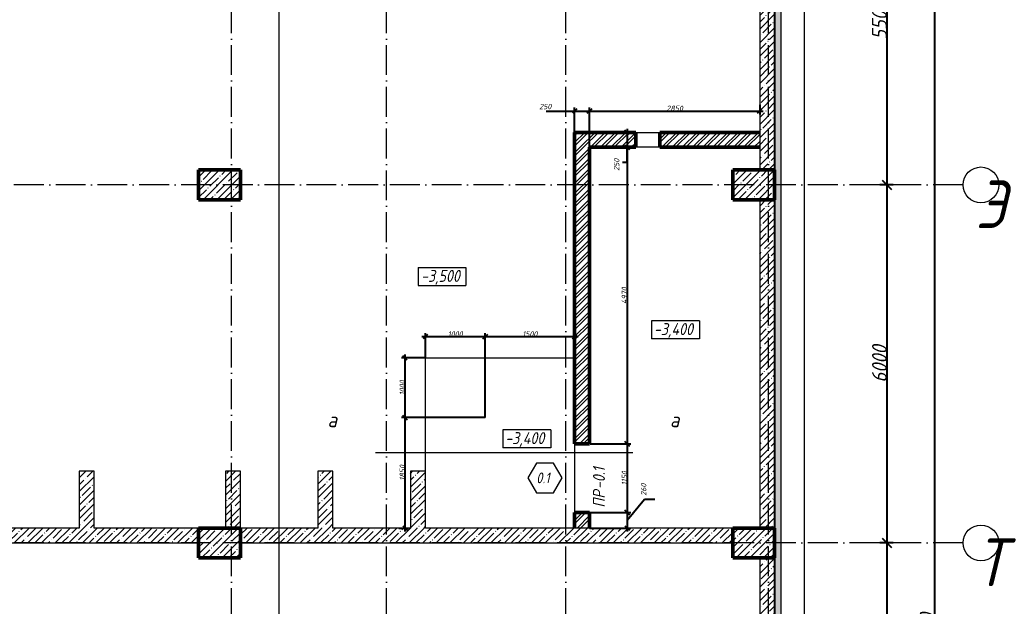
# Model space of a CAD drawing. Header units: millimetres. Extents: x -606178 to 312196, y -19338 to 632709.
# Drawn here: x -589161 to -572471, y 483217 to 493039 of the extents above; entities that cross this region are included whole.
import ezdxf

# ---------------------------------------------------------------- set-up
doc = ezdxf.new("R2010")
doc.units = ezdxf.units.MM
doc.linetypes.add('200_ШТРИХ_ш1п0_6_', pattern=[160, 100, -60])
doc.linetypes.add('50_200_ШТРИХ_1Т_ш5_п1_п1_', pattern=[700, 500, -100, 0, -100])
for name, color, linetype, lineweight in [('A-____-____-DIMS', 7, 'Continuous', 9), ('A-____-NOTE-TEXT', 7, 'Continuous', 9), ('A-DOOR-____-IDEN', 7, 'Continuous', 9), ('A-FLOR-____-OTLN', 7, 'Continuous', 9), ('A-GENM-____-IDEN', 7, 'Continuous', 9), ('A-WALL-____-MCUT', 7, 'Continuous', 13), ('A-WALL-____-MCUT-1', 7, 'Continuous', 9), ('A-WALL-____-MCUT-2', 7, 'Continuous', 50), ('A-WALL-____-MCUT-3', 7, 'Continuous', 9), ('A-WALL-____-PATT-1', 7, 'Continuous', 9), ('G-____-____-DIMS', 7, 'Continuous', 9), ('S-COLS-____-MCUT', 7, 'Continuous', 50), ('S-COLS-____-OTLN', 7, 'Continuous', 9), ('S-GRID-____-IDEN', 7, 'Continuous', 9), ('S-GRID-____-OTLN-1', 7, '50_200_ШТРИХ_1Т_ш5_п1_п1_', 9)]:
    doc.layers.add(name, color=color, linetype=linetype, lineweight=lineweight)
for name, color, linetype, lineweight, true_color in [('A-DETL-GENF-OTLN-4', 9, '200_ШТРИХ_ш1п0_6_', 9, 0x808080), ('A-DETL-GENF-OTLN-5', 7, 'Continuous', 5, 0xc0c0c0), ('A-WALL-____-OTLN-1', 7, 'Continuous', 9, 0x800000), ('A-WALL-____-PATT-2', 7, 'Continuous', 9, 0x787878), ('G-____-____-SYMB-1', 9, 'Continuous', 9, 0x808080)]:
    doc.layers.add(name, color=color, linetype=linetype, lineweight=lineweight, true_color=true_color)
doc.styles.add('ISOCPEUR_I', font='isocpeui.ttf', dxfattribs={"width": 0.9, "height": 2.5})
doc.styles.add('ISOCPEUR_I_2', font='isocpeui.ttf', dxfattribs={"width": 0.85, "height": 2.3})
doc.styles.add('ISOCPEUR_I_6', font='isocpeui.ttf', dxfattribs={"width": 0.85, "height": 3.5})
doc.styles.add('ISOCPEUR_I_7', font='isocpeui.ttf', dxfattribs={"width": 0.9, "height": 90})
doc.styles.add('ISOCPEUR_I_9', font='isocpeui.ttf', dxfattribs={"width": 0.9, "height": 250})
doc.dimstyles.new('ISO-1_8_0_9К_СРЕДНИЙ_Кладочные', dxfattribs={"dimscale": 304.8, "dimtxt": 89.638306, "dimasz": 0.246063, "dimexe": 0.19685, "dimexo": 0, "dimgap": 0, "dimtad": 1, "dimdec": 3, "dimrnd": 0.001, "dimdsep": 46, "dimtxsty": 'ISOCPEUR_I_7', "dimblk1": 'OBLIQUE', "dimblk2": 'OBLIQUE', "dimsah": 1, "dimcen": 0.09, "dimdle": 0.19685, "dimazin": 0, "dimtfac": 1, "dimtdec": 4, "dimtix": 1, "dimtmove": 2, "dimatfit": 3, "dimfxl": 1, "dimtvp": 1, "dimtolj": 1, "dimtzin": 0, "dimarcsym": 2})
doc.dimstyles.new('ISO-1_8_0_9К_СРЕДНИЙ_Кладочные_2', dxfattribs={"dimscale": 304.8, "dimtxt": 89.638306, "dimasz": 0.246063, "dimexe": 0.19685, "dimexo": 0, "dimgap": 0, "dimtad": 1, "dimdec": 3, "dimrnd": 0.001, "dimdsep": 46, "dimtxsty": 'ISOCPEUR_I_7', "dimblk1": 'OBLIQUE', "dimblk2": 'OBLIQUE', "dimsah": 1, "dimcen": 0.09, "dimdle": 0.19685, "dimazin": 0, "dimtfac": 1, "dimtdec": 4, "dimtix": 1, "dimtmove": 1, "dimatfit": 3, "dimfxl": 1, "dimtvp": 1, "dimtolj": 1, "dimtzin": 0, "dimarcsym": 2})
doc.dimstyles.new('ISO-2_5_0_9К_БОЛЬШОЙ_ОСИ', dxfattribs={"dimscale": 304.8, "dimtxt": 248.995294, "dimasz": 0.492126, "dimexe": 0.393701, "dimexo": 0, "dimgap": 0, "dimtad": 1, "dimdec": 0, "dimzin": 0, "dimdsep": 46, "dimtxsty": 'ISOCPEUR_I_9', "dimblk1": 'OBLIQUE', "dimblk2": 'OBLIQUE', "dimsah": 1, "dimcen": 0.09, "dimdle": 0.393701, "dimazin": 0, "dimtfac": 1, "dimtdec": 4, "dimtix": 1, "dimtmove": 0, "dimatfit": 3, "dimfxl": 1, "dimtvp": 1, "dimtolj": 1, "dimtzin": 0, "dimarcsym": 2})
pattern_1 = [(45, (-600067.05, 451794.26), (-114.04925, 114.04925), []), (45, (-599953, 451794.26), (-114.04925, 114.04925), [201.612, -40.322, 3.353, -36.97])]
pattern_2 = [(45, (-600067.05, 451794.26), (-85.5366, 85.5366), []), (45, (-600010.02, 451794.26), (-85.5366, 85.5366), [])]

# ---------------------------------------------------------------- blocks, each defined once
blk = doc.blocks.new('BSC_Колонна _Прямоугольная - 500х700-25976089-АР1_Кладочный план подвала в осях 1-64_А-ГГ')
at = {"layer": 'S-COLS-____-OTLN'}
h = blk.add_hatch(dxfattribs=at)
h.set_pattern_fill('FP_7', color=256, style=0, pattern_type=2)
h.set_pattern_definition([(315, (-32481.04, 23200), (114.04925, 114.04925), []), (315, (-32481.04, 23085.95), (114.04925, 114.04925), [201.613, -40.323, 3.353, -36.97])])
h.paths.add_polyline_path([(-250, 350), (-250, -350), (250, -350), (250, 350)], flags=0)
at = {"layer": 'S-COLS-____-MCUT'}
for p, q in [((250, 350), (-250, 350)), ((-250, 350), (-250, -350)), ((250, -350), (250, 350)), ((-250, -350), (250, -350))]:
    blk.add_line(p, q, dxfattribs=at)
blk = doc.blocks.new('BSC_Колонна _Прямоугольная - 500х700-V2-АР1_Кладочный план подвала в осях 1-64_А-ГГ')
at = {"layer": 'S-COLS-____-OTLN'}
h = blk.add_hatch(dxfattribs=at)
h.set_pattern_fill('FP_9', color=256, style=0, pattern_type=2)
h.set_pattern_definition([(315, (-38481.04, 23200), (114.04925, 114.04925), []), (315, (-38481.04, 23085.95), (114.04925, 114.04925), [201.613, -40.323, 3.353, -36.97])])
h.paths.add_polyline_path([(-250, 350), (-250, -350), (250, -350), (250, 350)], flags=0)
at = {"layer": 'S-COLS-____-MCUT'}
for p, q in [((250, 350), (-250, 350)), ((-250, 350), (-250, -350)), ((250, -350), (250, 350)), ((-250, -350), (250, -350))]:
    blk.add_line(p, q, dxfattribs=at)
blk = doc.blocks.new('BSC_Колонна _Прямоугольная - 500х700-V3-АР1_Кладочный план подвала в осях 1-64_А-ГГ')
at = {"layer": 'S-COLS-____-OTLN'}
h = blk.add_hatch(dxfattribs=at)
h.set_pattern_fill('FP_10', color=256, style=0, pattern_type=2)
h.set_pattern_definition([(315, (-32481.04, 14250), (114.04925, 114.04925), []), (315, (-32481.04, 14135.95), (114.04925, 114.04925), [201.613, -40.323, 3.353, -36.97])])
h.paths.add_polyline_path([(-250, 350), (-250, -350), (250, -350), (250, 350)], flags=0)
at = {"layer": 'S-COLS-____-MCUT'}
for p, q in [((250, 350), (-250, 350)), ((-250, 350), (-250, -350)), ((250, -350), (250, 350)), ((-250, -350), (250, -350))]:
    blk.add_line(p, q, dxfattribs=at)
blk = doc.blocks.new('BSC_Колонна _Прямоугольная - 500х700-V118-АР1_Кладочный план подвала в осях 1-64_А-ГГ')
at = {"layer": 'S-COLS-____-OTLN'}
h = blk.add_hatch(dxfattribs=at)
h.set_pattern_fill('FP_133', color=256, style=0, pattern_type=2)
h.set_pattern_definition([(315, (-38481.04, 14250), (114.04925, 114.04925), []), (315, (-38481.04, 14135.95), (114.04925, 114.04925), [201.613, -40.323, 3.353, -36.97])])
h.paths.add_polyline_path([(-250, 125), (-250, -350), (250, -350), (250, 350), (-250, 350)], flags=0)
at = {"layer": 'S-COLS-____-MCUT'}
for p, q in [((250, 350), (-250, 350)), ((-250, 350), (-250, -350)), ((250, -350), (250, 350)), ((-250, -350), (250, -350))]:
    blk.add_line(p, q, dxfattribs=at)
blk = doc.blocks.new('DET_L_Имитация разреза_ISO2-5 - Низ-27490005-АР1_Кладочный план подвала в осях 1-64_А-ГГ')
at = {"layer": 'A-DETL-GENF-OTLN-5'}
blk.add_line((143, 0), (4457, 0), dxfattribs=at)
blk = doc.blocks.new('Ось сетки - Круг_Ø6_00__ISO-2_5_0_9K_-25732049-АР1_Кладочный план подвала в осях 1-64_А-ГГ')
at = {"layer": 'S-GRID-____-IDEN'}
blk.add_circle((0, 0), 3, dxfattribs=at)
blk = doc.blocks.new('_Oblique')
at = {"color": 0, "linetype": 'ByBlock', "lineweight": -2}
blk.add_line((-0.5, -0.5), (0.5, 0.5), dxfattribs=at)
blk = doc.blocks.new('*D4029')
at = {"layer": 'A-____-____-DIMS', "color": 0, "lineweight": -2, "transparency": 16777216}
for p, q in [((-574635, 495895), (-574635, 490155)), ((-574528, 495775), (-574755, 495775)), ((-574528, 490275), (-574755, 490275))]:
    blk.add_line(p, q, dxfattribs=at)
at = {"layer": 'Defpoints', "color": 0, "transparency": 16777216}
for p in [(-574528, 495775), (-574635, 490275), (-574528, 490275)]:
    blk.add_point(p, dxfattribs=at)
at = {"layer": 'A-____-____-DIMS', "color": 0, "lineweight": -2, "transparency": 16777216, "xscale": 150, "yscale": 150, "zscale": 150}
for p, rotation in [((-574635, 495775), 90), ((-574635, 490275), 270)]:
    blk.add_blockref('_Oblique', p, dxfattribs=dict(at, rotation=rotation))
at = {"layer": 'A-____-____-DIMS', "color": 0, "transparency": 16777216, "insert": (-574760, 493025), "char_height": 250, "width": 758.48, "attachment_point": 5, "rotation": 90, "style": 'ISOCPEUR_I_9'}
blk.add_mtext('\\A1;5500', dxfattribs=at)
blk = doc.blocks.new('*D4030')
at = {"layer": 'A-____-____-DIMS', "color": 0, "lineweight": -2, "transparency": 16777216}
for p, q in [((-574635, 490395), (-574635, 484155)), ((-574528, 490275), (-574755, 490275)), ((-574528, 484275), (-574755, 484275))]:
    blk.add_line(p, q, dxfattribs=at)
at = {"layer": 'Defpoints', "color": 0, "transparency": 16777216}
for p in [(-574528, 490275), (-574635, 484275), (-574528, 484275)]:
    blk.add_point(p, dxfattribs=at)
at = {"layer": 'A-____-____-DIMS', "color": 0, "lineweight": -2, "transparency": 16777216, "xscale": 150, "yscale": 150, "zscale": 150}
for p, rotation in [((-574635, 490275), 90), ((-574635, 484275), 270)]:
    blk.add_blockref('_Oblique', p, dxfattribs=dict(at, rotation=rotation))
at = {"layer": 'A-____-____-DIMS', "color": 0, "transparency": 16777216, "insert": (-574760, 487275), "char_height": 250, "width": 758.48, "attachment_point": 5, "rotation": 90, "style": 'ISOCPEUR_I_9'}
blk.add_mtext('\\A1;6000', dxfattribs=at)
blk = doc.blocks.new('*D4031')
at = {"layer": 'A-____-____-DIMS', "color": 0, "lineweight": -2, "transparency": 16777216}
for p, q in [((-574635, 484395), (-574635, 478155)), ((-574528, 484275), (-574755, 484275)), ((-574528, 478275), (-574755, 478275))]:
    blk.add_line(p, q, dxfattribs=at)
at = {"layer": 'Defpoints', "color": 0, "transparency": 16777216}
for p in [(-574528, 484275), (-574635, 478275), (-574528, 478275)]:
    blk.add_point(p, dxfattribs=at)
at = {"layer": 'A-____-____-DIMS', "color": 0, "lineweight": -2, "transparency": 16777216, "xscale": 150, "yscale": 150, "zscale": 150}
for p, rotation in [((-574635, 484275), 90), ((-574635, 478275), 270)]:
    blk.add_blockref('_Oblique', p, dxfattribs=dict(at, rotation=rotation))
at = {"layer": 'A-____-____-DIMS', "color": 0, "transparency": 16777216, "insert": (-574760, 481275), "char_height": 250, "width": 758.48, "attachment_point": 5, "rotation": 90, "style": 'ISOCPEUR_I_9'}
blk.add_mtext('\\A1;6000', dxfattribs=at)
blk = doc.blocks.new('*D4035')
at = {"layer": 'A-____-____-DIMS', "color": 0, "lineweight": -2, "transparency": 16777216}
for p, q in [((-573835, 465855), (-573835, 499545)), ((-573941, 499425), (-573715, 499425)), ((-573941, 465975), (-573715, 465975))]:
    blk.add_line(p, q, dxfattribs=at)
at = {"layer": 'Defpoints', "color": 0, "transparency": 16777216}
for p in [(-573941, 499425), (-573835, 499425), (-573941, 465975)]:
    blk.add_point(p, dxfattribs=at)
at = {"layer": 'A-____-____-DIMS', "color": 0, "lineweight": -2, "transparency": 16777216, "xscale": 150, "yscale": 150, "zscale": 150}
for p, rotation in [((-573835, 499425), 90), ((-573835, 465975), 270)]:
    blk.add_blockref('_Oblique', p, dxfattribs=dict(at, rotation=rotation))
at = {"layer": 'A-____-____-DIMS', "color": 0, "transparency": 16777216, "insert": (-573960, 482700), "char_height": 250, "width": 971.08, "attachment_point": 5, "rotation": 90, "style": 'ISOCPEUR_I_9'}
blk.add_mtext('\\A1;33450', dxfattribs=at)
blk = doc.blocks.new('Высотные отметки - 9_5х3_5_h_-17668430-АР1_Кладочный план подвала в осях 1-64_А-ГГ')
at = {"layer": 'G-____-____-DIMS'}
for p, q in [((-4, 3), (-4, 0)), ((4, 3), (-4, 3)), ((4, 3), (4, 0)), ((4, 0), (-4, 0))]:
    blk.add_line(p, q, dxfattribs=at)
blk = doc.blocks.new('*D3944')
at = {"layer": 'A-____-____-DIMS', "color": 0, "lineweight": -2, "transparency": 16777216}
for p, q in [((-582427, 487732), (-581307, 487732)), ((-582367, 487375), (-582367, 487792)), ((-581367, 486375), (-581367, 487792))]:
    blk.add_line(p, q, dxfattribs=at)
at = {"layer": 'Defpoints', "color": 0, "transparency": 16777216}
for p in [(-581367, 487732), (-582367, 487375), (-581367, 486375)]:
    blk.add_point(p, dxfattribs=at)
at = {"layer": 'A-____-____-DIMS', "color": 0, "lineweight": -2, "transparency": 16777216, "xscale": 75, "yscale": 75, "zscale": 75, "rotation": 180}
blk.add_blockref('_Oblique', (-582367, 487732), dxfattribs=at)
at = {"layer": 'A-____-____-DIMS', "color": 0, "lineweight": -2, "transparency": 16777216, "xscale": 75, "yscale": 75, "zscale": 75}
blk.add_blockref('_Oblique', (-581367, 487732), dxfattribs=at)
at = {"layer": 'A-____-____-DIMS', "color": 0, "transparency": 16777216, "insert": (-581867, 487777), "char_height": 90, "width": 504.73, "attachment_point": 5, "style": 'ISOCPEUR_I_7'}
blk.add_mtext('\\A1;1000', dxfattribs=at)
blk = doc.blocks.new('*D3945')
at = {"layer": 'A-____-____-DIMS', "color": 0, "lineweight": -2, "transparency": 16777216}
for p, q in [((-579867, 487838), (-579867, 487672)), ((-581427, 487732), (-579807, 487732)), ((-581367, 486375), (-581367, 487792))]:
    blk.add_line(p, q, dxfattribs=at)
at = {"layer": 'Defpoints', "color": 0, "transparency": 16777216}
for p in [(-579867, 487838), (-579867, 487732), (-581367, 486375)]:
    blk.add_point(p, dxfattribs=at)
at = {"layer": 'A-____-____-DIMS', "color": 0, "lineweight": -2, "transparency": 16777216, "xscale": 75, "yscale": 75, "zscale": 75, "rotation": 180}
blk.add_blockref('_Oblique', (-581367, 487732), dxfattribs=at)
at = {"layer": 'A-____-____-DIMS', "color": 0, "lineweight": -2, "transparency": 16777216, "xscale": 75, "yscale": 75, "zscale": 75}
blk.add_blockref('_Oblique', (-579867, 487732), dxfattribs=at)
at = {"layer": 'A-____-____-DIMS', "color": 0, "transparency": 16777216, "insert": (-580617, 487777), "char_height": 90, "width": 504.73, "attachment_point": 5, "style": 'ISOCPEUR_I_7'}
blk.add_mtext('\\A1;1500', dxfattribs=at)
blk = doc.blocks.new('*D3946')
at = {"layer": 'A-____-____-DIMS', "color": 0, "lineweight": -2, "transparency": 16777216}
for p, q in [((-581367, 486375), (-582769, 486375)), ((-582709, 484465), (-582709, 486435)), ((-582815, 484525), (-582649, 484525))]:
    blk.add_line(p, q, dxfattribs=at)
at = {"layer": 'Defpoints', "color": 0, "transparency": 16777216}
for p in [(-582709, 486375), (-581367, 486375), (-582815, 484525)]:
    blk.add_point(p, dxfattribs=at)
at = {"layer": 'A-____-____-DIMS', "color": 0, "lineweight": -2, "transparency": 16777216, "xscale": 75, "yscale": 75, "zscale": 75}
for p, rotation in [((-582709, 486375), 90), ((-582709, 484525), 270)]:
    blk.add_blockref('_Oblique', p, dxfattribs=dict(at, rotation=rotation))
at = {"layer": 'A-____-____-DIMS', "color": 0, "transparency": 16777216, "insert": (-582754, 485450), "char_height": 90, "width": 504.73, "attachment_point": 5, "rotation": 90, "style": 'ISOCPEUR_I_7'}
blk.add_mtext('\\A1;1850', dxfattribs=at)
blk = doc.blocks.new('*D3947')
at = {"layer": 'A-____-____-DIMS', "color": 0, "lineweight": -2, "transparency": 16777216}
for p, q in [((-582367, 487375), (-582769, 487375)), ((-582709, 486315), (-582709, 487435)), ((-581367, 486375), (-582769, 486375))]:
    blk.add_line(p, q, dxfattribs=at)
at = {"layer": 'Defpoints', "color": 0, "transparency": 16777216}
for p in [(-582709, 487375), (-582367, 487375), (-581367, 486375)]:
    blk.add_point(p, dxfattribs=at)
at = {"layer": 'A-____-____-DIMS', "color": 0, "lineweight": -2, "transparency": 16777216, "xscale": 75, "yscale": 75, "zscale": 75}
for p, rotation in [((-582709, 487375), 90), ((-582709, 486375), 270)]:
    blk.add_blockref('_Oblique', p, dxfattribs=dict(at, rotation=rotation))
at = {"layer": 'A-____-____-DIMS', "color": 0, "transparency": 16777216, "insert": (-582754, 486875), "char_height": 90, "width": 504.73, "attachment_point": 5, "rotation": 90, "style": 'ISOCPEUR_I_7'}
blk.add_mtext('\\A1;1000', dxfattribs=at)
blk = doc.blocks.new('Марка проема - марка проема-27336095-АР1_Кладочный план подвала в осях 1-64_А-ГГ')
at = {"layer": 'A-DOOR-____-IDEN'}
for p, q in [((-1.44, 0.16), (-2.88, -2.33)), ((1.44, 0.16), (-1.44, 0.16)), ((2.88, -2.33), (1.44, 0.16)), ((-2.88, -2.33), (-1.44, -4.82)), ((1.44, -4.82), (2.88, -2.33)), ((-1.44, -4.82), (1.44, -4.82))]:
    blk.add_line(p, q, dxfattribs=at)
blk = doc.blocks.new('*D4122')
at = {"layer": 'A-____-____-DIMS', "color": 0, "lineweight": -2, "transparency": 16777216}
for p, q in [((-580342, 491513), (-579867, 491513)), ((-579927, 491513), (-579557, 491513)), ((-579867, 491155), (-579867, 491573)), ((-579617, 490905), (-579617, 491573))]:
    blk.add_line(p, q, dxfattribs=at)
at = {"layer": 'Defpoints', "color": 0, "transparency": 16777216}
for p in [(-579617, 491513), (-579867, 491155), (-579617, 490905)]:
    blk.add_point(p, dxfattribs=at)
at = {"layer": 'A-____-____-DIMS', "color": 0, "lineweight": -2, "transparency": 16777216, "xscale": 75, "yscale": 75, "zscale": 75, "rotation": 180}
blk.add_blockref('_Oblique', (-579867, 491513), dxfattribs=at)
at = {"layer": 'A-____-____-DIMS', "color": 0, "lineweight": -2, "transparency": 16777216, "xscale": 75, "yscale": 75, "zscale": 75}
blk.add_blockref('_Oblique', (-579617, 491513), dxfattribs=at)
at = {"layer": 'A-____-____-DIMS', "color": 0, "transparency": 16777216, "insert": (-580461, 491633), "char_height": 90, "width": 409.58, "attachment_point": 1, "line_spacing_factor": 1.149209, "style": 'ISOCPEUR_I_7'}
blk.add_mtext('\\A1;250', dxfattribs=at)
blk = doc.blocks.new('*D4123')
at = {"layer": 'A-____-____-DIMS', "color": 0, "lineweight": -2, "transparency": 16777216}
for p, q in [((-579677, 491513), (-576707, 491513)), ((-579617, 490905), (-579617, 491573)), ((-576767, 491619), (-576767, 491453))]:
    blk.add_line(p, q, dxfattribs=at)
at = {"layer": 'Defpoints', "color": 0, "transparency": 16777216}
for p in [(-576767, 491619), (-576767, 491513), (-579617, 490905)]:
    blk.add_point(p, dxfattribs=at)
at = {"layer": 'A-____-____-DIMS', "color": 0, "lineweight": -2, "transparency": 16777216, "xscale": 75, "yscale": 75, "zscale": 75, "rotation": 180}
blk.add_blockref('_Oblique', (-579617, 491513), dxfattribs=at)
at = {"layer": 'A-____-____-DIMS', "color": 0, "lineweight": -2, "transparency": 16777216, "xscale": 75, "yscale": 75, "zscale": 75}
blk.add_blockref('_Oblique', (-576767, 491513), dxfattribs=at)
at = {"layer": 'A-____-____-DIMS', "color": 0, "transparency": 16777216, "insert": (-578192, 491558), "char_height": 90, "width": 546.1, "attachment_point": 5, "style": 'ISOCPEUR_I_7'}
blk.add_mtext('\\A1;2850', dxfattribs=at)
blk = doc.blocks.new('*D4124')
at = {"layer": 'A-____-____-DIMS', "color": 0, "lineweight": -2, "transparency": 16777216}
for p, q in [((-578988, 491215), (-578988, 490845)), ((-578882, 491155), (-579048, 491155)), ((-578882, 490905), (-579048, 490905)), ((-578988, 490655), (-578988, 490905)), ((-579063, 490655), (-578988, 490655))]:
    blk.add_line(p, q, dxfattribs=at)
at = {"layer": 'Defpoints', "color": 0, "transparency": 16777216}
for p in [(-578882, 491155), (-578988, 490905), (-578882, 490905)]:
    blk.add_point(p, dxfattribs=at)
at = {"layer": 'A-____-____-DIMS', "color": 0, "lineweight": -2, "transparency": 16777216, "xscale": 75, "yscale": 75, "zscale": 75}
for p, rotation in [((-578988, 491155), 90), ((-578988, 490905), 270)]:
    blk.add_blockref('_Oblique', p, dxfattribs=dict(at, rotation=rotation))
at = {"layer": 'A-____-____-DIMS', "color": 0, "transparency": 16777216, "insert": (-579209, 490510), "char_height": 90, "width": 409.58, "attachment_point": 1, "rotation": 90, "line_spacing_factor": 1.149209, "style": 'ISOCPEUR_I_7'}
blk.add_mtext('\\A1;250', dxfattribs=at)
blk = doc.blocks.new('*D4125')
at = {"layer": 'A-____-____-DIMS', "color": 0, "lineweight": -2, "transparency": 16777216}
for p, q in [((-578882, 490905), (-579048, 490905)), ((-578988, 490965), (-578988, 485875)), ((-579609, 485935), (-578928, 485935))]:
    blk.add_line(p, q, dxfattribs=at)
at = {"layer": 'Defpoints', "color": 0, "transparency": 16777216}
for p in [(-578882, 490905), (-579609, 485935), (-578988, 485935)]:
    blk.add_point(p, dxfattribs=at)
at = {"layer": 'A-____-____-DIMS', "color": 0, "lineweight": -2, "transparency": 16777216, "xscale": 75, "yscale": 75, "zscale": 75}
for p, rotation in [((-578988, 490905), 90), ((-578988, 485935), 270)]:
    blk.add_blockref('_Oblique', p, dxfattribs=dict(at, rotation=rotation))
at = {"layer": 'A-____-____-DIMS', "color": 0, "transparency": 16777216, "insert": (-579034, 488420), "char_height": 90, "width": 562.65, "attachment_point": 5, "rotation": 90, "style": 'ISOCPEUR_I_7'}
blk.add_mtext('\\A1;4970', dxfattribs=at)
blk = doc.blocks.new('*D4126')
at = {"layer": 'A-____-____-DIMS', "color": 0, "lineweight": -2, "transparency": 16777216}
for p, q in [((-578988, 485995), (-578988, 484725)), ((-579609, 485935), (-578928, 485935)), ((-579611, 484785), (-578928, 484785))]:
    blk.add_line(p, q, dxfattribs=at)
at = {"layer": 'Defpoints', "color": 0, "transparency": 16777216}
for p in [(-579609, 485935), (-579611, 484785), (-578988, 484785)]:
    blk.add_point(p, dxfattribs=at)
at = {"layer": 'A-____-____-DIMS', "color": 0, "lineweight": -2, "transparency": 16777216, "xscale": 75, "yscale": 75, "zscale": 75}
for p, rotation in [((-578988, 485935), 90), ((-578988, 484785), 270)]:
    blk.add_blockref('_Oblique', p, dxfattribs=dict(at, rotation=rotation))
at = {"layer": 'A-____-____-DIMS', "color": 0, "transparency": 16777216, "insert": (-579033, 485360), "char_height": 90, "width": 463.36, "attachment_point": 5, "rotation": 90, "style": 'ISOCPEUR_I_7'}
blk.add_mtext('\\A1;1150', dxfattribs=at)
blk = doc.blocks.new('*D4127')
at = {"layer": 'A-____-____-DIMS', "color": 0, "lineweight": -2, "transparency": 16777216}
for p, q in [((-578988, 484655), (-578696, 485006)), ((-578696, 485006), (-578524, 485006)), ((-578988, 484845), (-578988, 484465)), ((-579611, 484785), (-578928, 484785)), ((-579617, 484525), (-578928, 484525))]:
    blk.add_line(p, q, dxfattribs=at)
at = {"layer": 'Defpoints', "color": 0, "transparency": 16777216}
for p in [(-579611, 484785), (-579617, 484525), (-578988, 484525)]:
    blk.add_point(p, dxfattribs=at)
at = {"layer": 'A-____-____-DIMS', "color": 0, "lineweight": -2, "transparency": 16777216, "xscale": 75, "yscale": 75, "zscale": 75}
for p, rotation in [((-578988, 484785), 90), ((-578988, 484525), 270)]:
    blk.add_blockref('_Oblique', p, dxfattribs=dict(at, rotation=rotation))
at = {"layer": 'A-____-____-DIMS', "color": 0, "transparency": 16777216, "insert": (-578756, 485066), "char_height": 90, "width": 409.58, "attachment_point": 1, "rotation": 90, "line_spacing_factor": 1.149209, "style": 'ISOCPEUR_I_7'}
blk.add_mtext('\\A1;260', dxfattribs=at)

msp = doc.modelspace()

# ---------------------------------------------------------------- hatches: boundary and pattern name
at = {"layer": 'A-WALL-____-PATT-1'}
h = msp.add_hatch(dxfattribs=at)
h.set_pattern_fill('FP_91', color=256, style=0, pattern_type=2)
h.set_pattern_definition([(0, (-600067.05, 451794.26), (120.968, 69.841), [80.645, -161.29]), (120, (-600067.05, 451794.26), (-120.96808, 69.84086), [80.645, -161.29]), (60, (-600067.05, 451794.26), (-8e-05, 139.68186), [0, -161.29, 80.645, 0])])
h.paths.add_polyline_path([(-576515.047, 461377.3011), (-576415.047, 461377.3011), (-576415.047, 499627.3011), (-576515.047, 499627.3011), (-576515.047, 461385.3011), (-576517.047, 461385.3011), (-576517.047, 461377.3011)], flags=0)
h = msp.add_hatch(dxfattribs=at)
h.set_pattern_fill('FP_1', color=256, style=0, pattern_type=2)
h.set_pattern_definition(pattern_1)
h.paths.add_polyline_path([(-576517.047, 490525.3011), (-576517.047, 495375.3011), (-576767.047, 495375.3011), (-576767.047, 490525.3011)], flags=0)
h = msp.add_hatch(dxfattribs=at)
h.set_pattern_fill('FP_1', color=256, style=0, pattern_type=2)
h.set_pattern_definition(pattern_1)
h.paths.add_polyline_path([(-576517.047, 484525.3011), (-576517.047, 490025.3011), (-576767.047, 490025.3011), (-576767.047, 484525.3011)], flags=0)
h = msp.add_hatch(dxfattribs=at)
h.set_pattern_fill('FP_1', color=256, style=0, pattern_type=2)
h.set_pattern_definition(pattern_1)
h.paths.add_polyline_path([(-587917.047, 484525.3011), (-587917.047, 485475.3011), (-588167.047, 485475.3011), (-588167.047, 484525.3011)], flags=0)
h = msp.add_hatch(dxfattribs=at)
h.set_pattern_fill('FP_1', color=256, style=0, pattern_type=2)
h.set_pattern_definition(pattern_1)
h.paths.add_polyline_path([(-585467.047, 484525.3011), (-585467.047, 485475.3011), (-585717.047, 485475.3011), (-585717.047, 484525.3011)], flags=0)
h = msp.add_hatch(dxfattribs=at)
h.set_pattern_fill('FP_1', color=256, style=0, pattern_type=2)
h.set_pattern_definition(pattern_1)
h.paths.add_polyline_path([(-583917.047, 484525.3011), (-583917.047, 485475.3011), (-584167.047, 485475.3011), (-584167.047, 484525.3011)], flags=0)
h = msp.add_hatch(dxfattribs=at)
h.set_pattern_fill('FP_1', color=256, style=0, pattern_type=2)
h.set_pattern_definition(pattern_1)
h.paths.add_polyline_path([(-582367.047, 484525.3011), (-582367.047, 485475.3011), (-582617.047, 485475.3011), (-582617.047, 484525.3011)], flags=0)
h = msp.add_hatch(dxfattribs=at)
h.set_pattern_fill('FP_1', color=256, style=0, pattern_type=2)
h.set_pattern_definition(pattern_1)
h.paths.add_polyline_path([(-586167.047, 484275.3011), (-586167.047, 484525.3011), (-589967.047, 484525.3011), (-589967.047, 484275.3011)], flags=0)
h = msp.add_hatch(dxfattribs=at)
h.set_pattern_fill('FP_1', color=256, style=0, pattern_type=2)
h.set_pattern_definition(pattern_1)
h.paths.add_polyline_path([(-577217.047, 484275.3011), (-577217.047, 484525.3011), (-585467.047, 484525.3011), (-585467.047, 484275.3011), (-578872.3761, 484275.3011)], flags=0)
h = msp.add_hatch(dxfattribs=at)
h.set_pattern_fill('FP_1', color=256, style=0, pattern_type=2)
h.set_pattern_definition(pattern_1)
h.paths.add_polyline_path([(-576517.047, 478525.3011), (-576517.047, 484025.3011), (-576767.047, 484025.3011), (-576767.047, 478525.3011)], flags=0)
at = {"layer": 'A-WALL-____-PATT-2'}
h = msp.add_hatch(dxfattribs=at)
h.set_pattern_fill('FP_5', color=256, style=0, pattern_type=2)
h.set_pattern_definition(pattern_2)
h.paths.add_polyline_path([(-578842.047, 490905.3011), (-578842.047, 491155.3011), (-579867.047, 491155.3011), (-579867.047, 490905.3011), (-578872.3761, 490905.3011)], flags=0)
h.paths.add_polyline_path([(-578442.047, 490905.3011), (-576767.047, 490905.3011), (-576767.047, 491155.3011), (-578442.047, 491155.3011)], flags=0)
h = msp.add_hatch(dxfattribs=at)
h.set_pattern_fill('FP_5', color=256, style=0, pattern_type=2)
h.set_pattern_definition(pattern_2)
h.paths.add_polyline_path([(-579867.047, 484525.3011), (-579617.047, 484525.3011), (-579617.047, 484785.3011), (-579867.047, 484785.3011)], flags=0)
h.paths.add_polyline_path([(-579617.047, 485935.3011), (-579617.047, 490905.3011), (-579867.047, 490905.3011), (-579867.047, 485935.3011)], flags=0)

# ---------------------------------------------------------------- linework, layer by layer
at = {"layer": 'A-FLOR-____-OTLN'}
for p, q in [((-576017.047, 461385.2396), (-576017.047, 497146.9328)), ((-582367.047, 485475.3011), (-582367.047, 487375.3011)), ((-582367.047, 487375.3011), (-579867.047, 487375.3011)), ((-579867.047, 485935.3011), (-579867.047, 484785.3011)), ((-579867.047, 485935.3011), (-579867.047, 484785.3011))]:
    msp.add_line(p, q, dxfattribs=at)
at = {"layer": 'A-WALL-____-MCUT'}
for p, q in [((-576415.047, 499627.3011), (-576415.047, 461377.3011)), ((-576407.047, 461385.3011), (-576407.047, 499635.3011))]:
    msp.add_line(p, q, dxfattribs=at)
at = {"layer": 'A-WALL-____-MCUT-1'}
for p, q in [((-576767.047, 495375.3011), (-576767.047, 490525.3011)), ((-576517.047, 490525.3011), (-576517.047, 495375.3011)), ((-576767.047, 490025.3011), (-576767.047, 484525.3011)), ((-576517.047, 484525.3011), (-576517.047, 490025.3011)), ((-587917.047, 485475.3011), (-588167.047, 485475.3011)), ((-588167.047, 485475.3011), (-588167.047, 484525.3011)), ((-587917.047, 484525.3011), (-587917.047, 485475.3011)), ((-585467.047, 485475.3011), (-585717.047, 485475.3011)), ((-585717.047, 485475.3011), (-585717.047, 484525.3011)), ((-585467.047, 484525.3011), (-585467.047, 485475.3011)), ((-583917.047, 485475.3011), (-584167.047, 485475.3011)), ((-584167.047, 485475.3011), (-584167.047, 484525.3011)), ((-583917.047, 484525.3011), (-583917.047, 485475.3011)), ((-582367.047, 485475.3011), (-582617.047, 485475.3011)), ((-582617.047, 485475.3011), (-582617.047, 484525.3011)), ((-582367.047, 484525.3011), (-582367.047, 485475.3011)), ((-588167.047, 484525.3011), (-589467.047, 484525.3011)), ((-586167.047, 484525.3011), (-587917.047, 484525.3011)), ((-584167.047, 484525.3011), (-585467.047, 484525.3011)), ((-582617.047, 484525.3011), (-583917.047, 484525.3011)), ((-577217.047, 484525.3011), (-582367.047, 484525.3011)), ((-589967.047, 484275.3011), (-586167.047, 484275.3011)), ((-585467.047, 484275.3011), (-577217.047, 484275.3011)), ((-576767.047, 484025.3011), (-576767.047, 478525.3011)), ((-576517.047, 478525.3011), (-576517.047, 484025.3011))]:
    msp.add_line(p, q, dxfattribs=at)
at = {"layer": 'A-WALL-____-MCUT-2'}
for p, q in [((-578842.047, 491155.3011), (-579867.047, 491155.3011)), ((-579867.047, 491155.3011), (-579867.047, 485935.3011)), ((-578842.047, 490905.3011), (-578842.047, 491155.3011)), ((-576767.047, 491155.3011), (-578442.047, 491155.3011)), ((-578442.047, 491155.3011), (-578442.047, 490905.3011)), ((-579617.047, 490905.3011), (-578842.047, 490905.3011)), ((-579617.047, 485935.3011), (-579617.047, 490905.3011)), ((-578442.047, 490905.3011), (-576767.047, 490905.3011)), ((-579867.047, 485935.3011), (-579617.047, 485935.3011)), ((-579617.047, 484785.3011), (-579867.047, 484785.3011)), ((-579867.047, 484785.3011), (-579867.047, 484525.3011)), ((-579617.047, 484525.3011), (-579617.047, 484785.3011))]:
    msp.add_line(p, q, dxfattribs=at)
at = {"layer": 'A-WALL-____-MCUT-3'}
msp.add_line((-576515.047, 499527.3011), (-576515.047, 461275.3011), dxfattribs=at)
at = {"layer": 'A-WALL-____-OTLN-1'}
for p, q in [((-578842.047, 491155.3011), (-578442.047, 491155.3011)), ((-578442.047, 490905.3011), (-578842.047, 490905.3011))]:
    msp.add_line(p, q, dxfattribs=at)
at = {"layer": 'G-____-____-DIMS'}
for p, q in [((-582308.4979, 488588.2903), (-582089.4936, 488588.2903)), ((-578087.2017, 487697.477), (-578177.2142, 487697.477))]:
    msp.add_line(p, q, dxfattribs=at)
at = {"layer": 'G-____-____-SYMB-1'}
msp.add_line((-584820.7759, 501947.0911), (-584820.7759, 446871.7205), dxfattribs=at)
at = {"layer": 'S-GRID-____-OTLN-1'}
for p, q in [((-585617.047, 447311.6528), (-585617.047, 501675.2188)), ((-583017.047, 447311.6528), (-583017.047, 501675.2188)), ((-580017.047, 447311.6528), (-580017.047, 501675.2188)), ((-576617.047, 447311.6528), (-576617.047, 501675.2188)), ((-573359.3078, 490275.3011), (-604735.8172, 490275.3011)), ((-573359.3078, 484275.3011), (-604735.8172, 484275.3011))]:
    msp.add_line(p, q, dxfattribs=at)

# ---------------------------------------------------------------- block references
at = {"layer": 'A-DETL-GENF-OTLN-4', "rotation": 180}
msp.add_blockref('DET_L_Имитация разреза_ISO2-5 - Низ-27490005-АР1_Кладочный план подвала в осях 1-64_А-ГГ', (-578747.047, 485785.3011), dxfattribs=at)
at = {"layer": 'A-DOOR-____-IDEN', "xscale": 99.99999999999993, "yscale": 99.99999999999993, "zscale": 99.99999999999993}
msp.add_blockref('Марка проема - марка проема-27336095-АР1_Кладочный план подвала в осях 1-64_А-ГГ', (-580362.7053, 485596.97), dxfattribs=at)
at = {"layer": 'G-____-____-DIMS', "extrusion": (0, 0, -1), "xscale": 99.99999999999993, "yscale": 99.99999999999993, "zscale": 99.99999999999993}
msp.add_blockref('Высотные отметки - 9_5х3_5_h_-17668430-АР1_Кладочный план подвала в осях 1-64_А-ГГ', (582089.4936, 488588.2903), dxfattribs=at)
at = {"layer": 'G-____-____-DIMS', "xscale": 99.99999999999993, "yscale": 99.99999999999993, "zscale": 99.99999999999993}
for p in [(-578177.2142, 487697.477), (-580668.3641, 485870.2974)]:
    msp.add_blockref('Высотные отметки - 9_5х3_5_h_-17668430-АР1_Кладочный план подвала в осях 1-64_А-ГГ', p, dxfattribs=at)
at = {"layer": 'S-COLS-____-OTLN', "rotation": 89.9999999999999}
for name, p in [('BSC_Колонна _Прямоугольная - 500х700-V118-АР1_Кладочный план подвала в осях 1-64_А-ГГ', (-585817.047, 490275.3011)), ('BSC_Колонна _Прямоугольная - 500х700-V2-АР1_Кладочный план подвала в осях 1-64_А-ГГ', (-576867.047, 490275.3011)), ('BSC_Колонна _Прямоугольная - 500х700-V3-АР1_Кладочный план подвала в осях 1-64_А-ГГ', (-585817.047, 484275.3011)), ('BSC_Колонна _Прямоугольная - 500х700-25976089-АР1_Кладочный план подвала в осях 1-64_А-ГГ', (-576867.047, 484275.3011))]:
    msp.add_blockref(name, p, dxfattribs=at)
at = {"layer": 'S-GRID-____-IDEN', "xscale": 99.99999999999993, "yscale": 99.99999999999993, "zscale": 99.99999999999993}
for p, rotation in [((-573059.3078, 490275.3011), 89.99999999999982), ((-573059.3078, 484275.3011), 89.9999999999998)]:
    msp.add_blockref('Ось сетки - Круг_Ø6_00__ISO-2_5_0_9K_-25732049-АР1_Кладочный план подвала в осях 1-64_А-ГГ', p, dxfattribs=dict(at, rotation=rotation))

# ---------------------------------------------------------------- texts
at = {"layer": 'A-____-NOTE-TEXT', "char_height": 250, "width": 223.670813, "attachment_point": 1, "style": 'ISOCPEUR_I'}
for insert in [(-584007.3137, 486465.0988), (-578271.2802, 486465.0988)]:
    msp.add_mtext('\\fISOCPEUR|b0|i1|c204|p34|;\\W.9;а', dxfattribs=dict(at, insert=insert))
at = {"layer": 'A-DOOR-____-IDEN', "insert": (-580510.4944, 485455.7895), "char_height": 180, "width": 310.253062, "attachment_point": 1, "style": 'ISOCPEUR_I_6'}
msp.add_mtext('0.1', dxfattribs=at)
at = {"layer": 'A-GENM-____-IDEN', "char_height": 200, "attachment_point": 1, "rotation": 90, "style": 'ISOCPEUR_I_2'}
for s, insert, width in [('-0.1', (-579559.1371, 485176.3246), 505.063125), ('ПР', (-579559.1371, 484866.7621), 375.18975)]:
    msp.add_mtext(s, dxfattribs=dict(at, insert=insert, width=width))
at = {"layer": 'G-____-____-DIMS', "char_height": 200, "attachment_point": 1, "line_spacing_factor": 1.149209, "style": 'ISOCPEUR_I_2'}
for s, insert, width in [('-3,500', (-582440.0674, 488849.5814), 841.377075), ('-3,400', (-578537.7474, 487958.7682), 865.279833), ('-3,400', (-581028.8974, 486131.5886), 865.279833)]:
    msp.add_mtext(s, dxfattribs=dict(at, insert=insert, width=width))
at = {"layer": 'S-GRID-____-IDEN', "char_height": 800, "width": 223.670812, "attachment_point": 1, "style": 'ISOCPEUR_I'}
for s, insert in [('\\fISOCPEUR|b0|i1|c204|p34|;\\W.9;Э', (-573152.1283, 490351.377)), ('\\fISOCPEUR|b0|i1|c204|p34|;\\W.9;Т', (-573152.1283, 484351.377))]:
    msp.add_mtext(s, dxfattribs=dict(at, insert=insert))

# ---------------------------------------------------------------- dimensions: what is measured, and where the dimension line sits
at = {"layer": 'A-____-____-DIMS'}
for base, p1, p2, dimstyle, override, picture, middle in [((-573834.5137, 499425.3011), (-573940.5797, 465975.3011), (-573940.5797, 499425.3011), 'ISO-2_5_0_9К_БОЛЬШОЙ_ОСИ', {"dimtxt": 400, "dimpost": '<>', "dimfxl": 33450}, '*D4035', (-573959.5137, 482700.3011)), ((-574634.5137, 490275.3011), (-574528.4477, 495775.3011), (-574528.4477, 490275.3011), 'ISO-2_5_0_9К_БОЛЬШОЙ_ОСИ', {"dimtxt": 400, "dimpost": '<>', "dimfxl": 5500}, '*D4029', (-574759.5137, 493025.3011)), ((-578988.2562, 485935.3011), (-578882.1902, 490905.3011), (-579609.047, 485935.3011), 'ISO-1_8_0_9К_СРЕДНИЙ_Кладочные', {"dimtxt": 400, "dimpost": '<>', "dimfxl": 5022.869778}, '*D4125', (-579033.8357, 488420.3011)), ((-574634.5137, 484275.3011), (-574528.4477, 490275.3011), (-574528.4477, 484275.3011), 'ISO-2_5_0_9К_БОЛЬШОЙ_ОСИ', {"dimtxt": 400, "dimpost": '<>', "dimfxl": 6000}, '*D4030', (-574759.5137, 487275.3011)), ((-582709.0231, 487375.3011), (-581367.047, 486375.3011), (-582367.047, 487375.3011), 'ISO-1_8_0_9К_СРЕДНИЙ_Кладочные', {"dimtxt": 400, "dimpost": '<>', "dimfxl": 1414.213562}, '*D3947', (-582754.0231, 486875.3011)), ((-582709.0231, 486375.3011), (-582815.0891, 484525.3011), (-581367.047, 486375.3011), 'ISO-1_8_0_9К_СРЕДНИЙ_Кладочные', {"dimtxt": 400, "dimpost": '<>', "dimfxl": 2349.324594}, '*D3946', (-582754.0231, 485450.3011)), ((-578988.2562, 484785.3011), (-579609.047, 485935.3011), (-579611.047, 484785.3011), 'ISO-1_8_0_9К_СРЕДНИЙ_Кладочные', {"dimtxt": 400, "dimpost": '<>', "dimfxl": 1150.001739}, '*D4126', (-579033.2562, 485360.3011)), ((-574634.5137, 478275.3011), (-574528.4477, 484275.3011), (-574528.4477, 478275.3011), 'ISO-2_5_0_9К_БОЛЬШОЙ_ОСИ', {"dimtxt": 400, "dimpost": '<>', "dimfxl": 6000}, '*D4031', (-574759.5137, 481275.3011))]:
    dim = msp.add_linear_dim(base=base, p1=p1, p2=p2, angle=90, dimstyle=dimstyle, override=override, dxfattribs=at)
    dim.commit()
    dim.dimension.update_dxf_attribs({"geometry": picture, "text_midpoint": middle})
dim = msp.add_linear_dim(base=(-579617.047, 491513.1508), p1=(-579867.047, 491155.3011), p2=(-579617.047, 490905.3011), dimstyle='ISO-1_8_0_9К_СРЕДНИЙ_Кладочные_2', override={"dimtxt": 400, "dimpost": '<>', "dimfxl": 353.553391}, dxfattribs=at)
dim.commit()
dim.dimension.update_dxf_attribs({"geometry": '*D4122', "text_midpoint": (-580255.7923, 491628.3129), "dimtype": 160})
for base, p1, p2, override, picture, middle in [((-576767.047, 491513.1508), (-579617.047, 490905.3011), (-576767.047, 491619.2168), {"dimtxt": 400, "dimpost": '<>', "dimfxl": 2938.056439}, '*D4123', (-578192.047, 491558.1508)), ((-581367.047, 487731.5815), (-582367.047, 487375.3011), (-581367.047, 486375.3011), {"dimtxt": 400, "dimpost": '<>', "dimfxl": 1414.213562}, '*D3944', (-581867.047, 487776.5815)), ((-579867.047, 487731.5815), (-581367.047, 486375.3011), (-579867.047, 487837.6475), {"dimtxt": 400, "dimpost": '<>', "dimfxl": 2094.864397}, '*D3945', (-580617.047, 487776.5815))]:
    dim = msp.add_linear_dim(base=base, p1=p1, p2=p2, dimstyle='ISO-1_8_0_9К_СРЕДНИЙ_Кладочные', override=override, dxfattribs=at)
    dim.commit()
    dim.dimension.update_dxf_attribs({"geometry": picture, "text_midpoint": middle})
for base, p1, p2, override, picture, middle in [((-578988.2562, 490905.3011), (-578882.1902, 491155.3011), (-578882.1902, 490905.3011), {"dimtxt": 400, "dimpost": '<>', "dimfxl": 250}, '*D4124', (-579103.4182, 490654.992)), ((-578988.2562, 484525.3011), (-579611.047, 484785.3011), (-579617.047, 484525.3011), {"dimtxt": 400, "dimpost": '<>', "dimfxl": 260.069222}, '*D4127', (-578695.9506, 485006.2369))]:
    dim = msp.add_linear_dim(base=base, p1=p1, p2=p2, angle=90, dimstyle='ISO-1_8_0_9К_СРЕДНИЙ_Кладочные_2', override=override, dxfattribs=at)
    dim.commit()
    dim.dimension.update_dxf_attribs({"geometry": picture, "text_midpoint": middle, "dimtype": 160, "text_rotation": 90})

doc.saveas('drawing.dxf')
